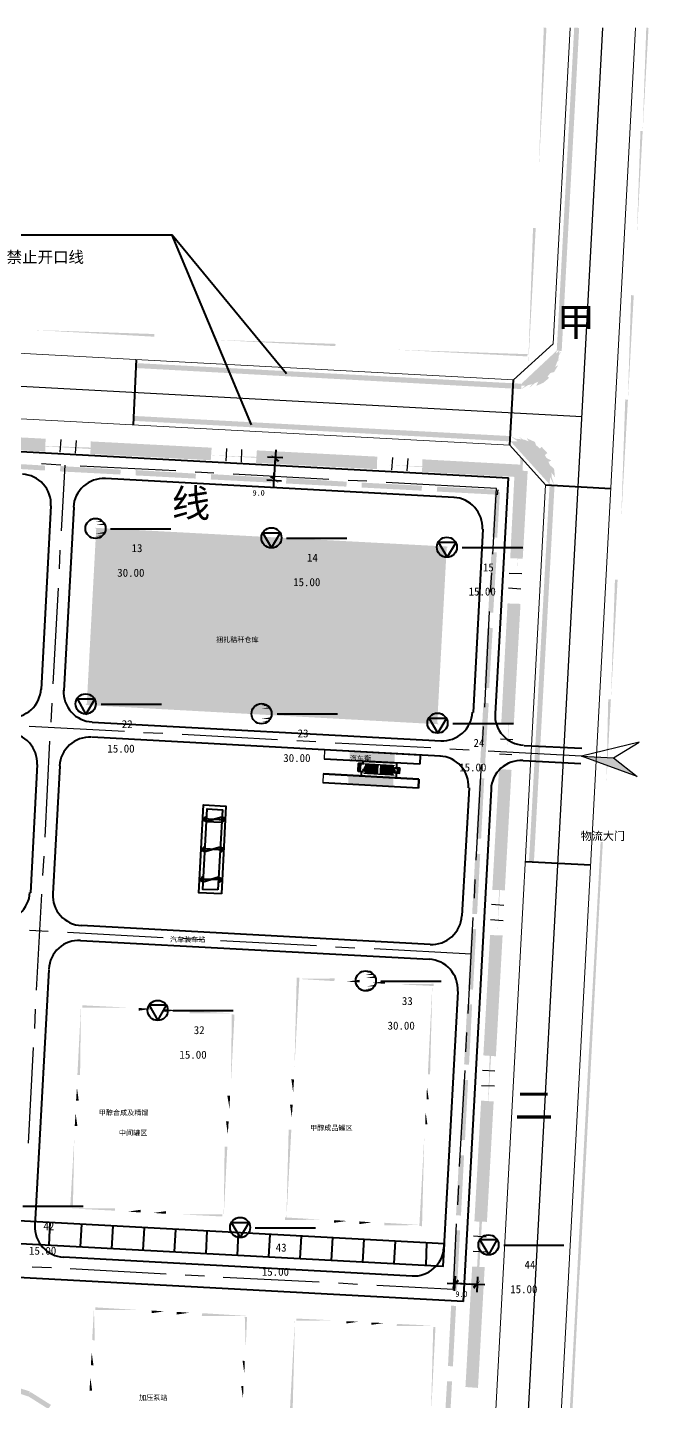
# Model space of a CAD drawing. Header units: metres. Extents: x 110 to 500, y 133 to 419.
# Drawn here: x 394.6 to 477.9, y 235.1 to 419.4 of the extents above; entities that cross this region are included whole.
import ezdxf

# ---------------------------------------------------------------- set-up
doc = ezdxf.new("R2010")
doc.units = ezdxf.units.M
for name, color, linetype in [('PDF_0', 7, 'Continuous'), ('PDF_0-新建建构筑物', 7, 'Continuous'), ('PDF_0-道路边线', 7, 'Continuous'), ('PDF_c- 现状道路', 7, 'Continuous'), ('PDF_d-道路中心线', 7, 'Continuous'), ('PDF_d-道路红线', 7, 'Continuous'), ('PDF_DM-尺寸标注', 7, 'Continuous'), ('PDF_HY_BZ_CC', 7, 'Continuous'), ('PDF_HY_BZ_ZB', 7, 'Continuous'), ('PDF_PP-COM', 7, 'Continuous'), ('PDF_ROAD-CENT', 7, 'Continuous'), ('PDF_ZT-二期EPC承包商范围线', 7, 'Continuous'), ('PDF_勘探点', 7, 'Continuous'), ('PDF_绿线', 7, 'Continuous')]:
    doc.layers.add(name, color=color, linetype=linetype)
doc.styles.add('CHINESE', font='宋体')

msp = doc.modelspace()

# ---------------------------------------------------------------- hatches: boundary and pattern name
at = {"layer": 'PDF_0'}
for points in [[(465.56, 376.04), (466.22, 375.98), (468.56, 419.3), (467.9, 419.36)], [(460.82, 371.6), (461.72, 371.66), (460.82, 370.88), (462.56, 371.9), (461.84, 371), (463.34, 372.32), (462.8, 371.3), (463.76, 371.72), (464.54, 372.38), (464.06, 372.86), (465.2, 373.16), (465.74, 374.06), (464.66, 373.52), (466.04, 375.02), (465.14, 374.3), (466.22, 375.98), (465.38, 375.14), (465.56, 376.04)], [(460.82, 370.88), (460.82, 371.6), (409.22, 374.36), (409.16, 373.7)], [(459.38, 363.86), (459.32, 364.58), (408.86, 367.28), (408.8, 366.62)], [(380.78, 363.38), (396.98, 362.48), (397.04, 364.22), (380.9, 365.06)], [(403.04, 362.18), (419.18, 361.34), (419.3, 363.02), (403.1, 363.86)], [(464.6, 358.1), (464.66, 359.06), (465.26, 357.92), (464.54, 360.08), (465.32, 359.06), (465.2, 360.2), (464.24, 361.04), (464.84, 361.28), (463.76, 361.88), (464.3, 362.3), (463.52, 363.14), (463.04, 362.66), (462.62, 363.8), (461.54, 364.28), (462.26, 363.2), (460.46, 364.52), (461.36, 363.62), (459.32, 364.58), (460.34, 363.86), (459.38, 363.86)], [(388.88, 360.44), (396.98, 359.96), (396.98, 360.62), (388.88, 361.1)], [(425.24, 360.98), (441.44, 360.14), (441.5, 361.82), (425.36, 362.66)], [(427.52, 362.3), (427.28, 362.06), (428.42, 361.28), (427.52, 362.3), (428.42, 361.28), (428.18, 361.1), (427.28, 362.06)], [(447.5, 359.78), (460.76, 359.06), (460.82, 360.74), (447.56, 361.46)], [(398.96, 359.84), (407.06, 359.42), (407.12, 360.08), (399.02, 360.56)], [(409.1, 359.3), (417.14, 358.88), (417.2, 359.54), (409.1, 360.02)], [(419.18, 358.76), (427.28, 358.34), (427.28, 359), (419.24, 359.48)], [(428, 358.04), (428.24, 358.28), (427.1, 359.06), (428, 358.04), (427.1, 359.06), (427.34, 359.3), (428.24, 358.28)], [(459.32, 348.2), (461, 348.14), (461.66, 359.9), (459.92, 359.96)], [(429.26, 358.22), (437.36, 357.8), (437.42, 358.46), (429.32, 358.94)], [(439.4, 357.68), (447.44, 357.26), (447.5, 357.92), (439.4, 358.34)], [(449.48, 357.14), (457.58, 356.72), (457.64, 357.38), (449.54, 357.8)], [(461.84, 307.52), (462.5, 307.46), (465.26, 357.92), (464.6, 358.1)], [(456.92, 351.02), (457.58, 350.96), (457.94, 357.02), (457.28, 357.08)], [(402.56, 328.7), (402.38, 328.52), (449.72, 325.94), (449.54, 326.18), (450.8, 349.52), (450.98, 349.76), (403.64, 352.28), (403.82, 352.1)], [(456.38, 340.94), (457.04, 340.88), (457.52, 348.98), (456.8, 348.98)], [(458.12, 326), (459.8, 325.88), (460.7, 342.08), (458.96, 342.14)], [(455.84, 330.8), (456.5, 330.8), (456.98, 338.84), (456.26, 338.9)], [(455.3, 320.72), (455.96, 320.66), (456.44, 328.76), (455.72, 328.82)], [(439.64, 319.7), (439.82, 319.46), (439.58, 319.28), (441.8, 319.16), (441.62, 319.4), (441.68, 320.36), (441.86, 320.6), (439.64, 320.72), (439.88, 320.48), (439.64, 320.06)], [(441.8, 319.34), (441.62, 319.16), (443.84, 319.04), (443.66, 319.28), (443.84, 319.58), (443.9, 319.94), (443.72, 320.3), (443.9, 320.48), (441.68, 320.6), (441.86, 320.36)], [(456.92, 303.74), (458.6, 303.68), (459.5, 319.82), (457.82, 319.94)], [(454.76, 310.64), (455.42, 310.58), (455.84, 318.68), (455.18, 318.68)], [(454.22, 300.5), (454.88, 300.5), (455.3, 308.54), (454.64, 308.6)], [(453.68, 290.42), (454.34, 290.36), (454.76, 298.46), (454.1, 298.52)], [(455.72, 281.54), (457.4, 281.42), (458.3, 297.62), (456.62, 297.68)], [(453.14, 280.34), (453.8, 280.28), (454.22, 288.38), (453.56, 288.38)], [(452.6, 270.2), (453.26, 270.2), (453.68, 278.24), (453.02, 278.3)], [(454.52, 259.28), (456.2, 259.22), (457.1, 275.36), (455.42, 275.48)], [(452.06, 260.12), (452.72, 260.06), (453.14, 268.16), (452.48, 268.16)], [(451.52, 249.98), (452.18, 249.98), (452.6, 258.08), (451.94, 258.08)], [(453.32, 237.08), (455, 236.96), (455.9, 253.16), (454.22, 253.22)], [(451.28, 250.64), (451.52, 250.4), (452.24, 251.54), (451.28, 250.64), (452.24, 251.54), (452.48, 251.3), (451.52, 250.4)], [(455.54, 251.12), (455.3, 251.36), (454.52, 250.22), (455.54, 251.12), (454.52, 250.22), (454.28, 250.52), (455.3, 251.36)], [(450.98, 239.9), (451.64, 239.84), (452.06, 247.94), (451.4, 248)], [(394.7, 235.82), (394.94, 236.48), (386.78, 239.12), (386.6, 238.52)], [(450.38, 229.82), (451.1, 229.76), (451.52, 237.86), (450.86, 237.86)], [(397.4, 234.14), (397.76, 234.68), (395, 236.42), (394.64, 235.88)]]:
    msp.add_hatch(color=7, dxfattribs=at).paths.add_polyline_path(points)
at = {"layer": 'PDF_0-新建建构筑物'}
for points in [[(417.38, 311.42), (417.74, 317), (417.38, 311.42), (417.74, 317)], [(417.62, 316.94), (422, 316.7), (417.62, 316.94), (422, 316.7)], [(421.94, 316.76), (421.64, 311.18), (421.94, 316.76), (421.64, 311.18)], [(418.16, 312.92), (418.52, 312.8), (418.58, 313.7), (418.28, 313.52), (418.16, 313.28)], [(420.74, 313.64), (418.58, 313.7), (420.74, 313.64), (418.58, 313.7)], [(420.68, 312.68), (420.98, 312.86), (421.1, 313.1), (421.1, 313.46), (420.74, 313.64)], [(418.52, 312.8), (420.68, 312.68), (418.52, 312.8), (420.68, 312.68)], [(417.32, 309.68), (417.38, 310.58), (417.32, 309.68), (417.38, 310.58)], [(417.98, 308.9), (418.28, 308.72), (418.34, 309.68), (418.1, 309.5), (417.98, 309.26)], [(420.56, 309.56), (418.34, 309.68), (420.56, 309.56), (418.34, 309.68)], [(420.5, 308.6), (420.74, 308.84), (420.86, 309.08), (420.86, 309.44), (420.56, 309.56)], [(421.58, 310.34), (421.58, 309.5), (421.58, 310.34), (421.58, 309.5)], [(417.2, 308), (417.26, 308.84), (417.2, 308), (417.26, 308.84)], [(418.28, 308.72), (420.5, 308.6), (418.28, 308.72), (420.5, 308.6)], [(421.52, 308.6), (421.46, 307.76), (421.52, 308.6), (421.46, 307.76)], [(416.9, 301.52), (417.2, 307.16), (416.9, 301.52), (417.2, 307.16)], [(421.4, 306.92), (421.1, 301.28), (421.4, 306.92), (421.1, 301.28)], [(417.74, 304.88), (418.1, 304.7), (418.1, 305.66), (417.86, 305.48), (417.74, 305.18)], [(420.32, 305.54), (418.1, 305.66), (420.32, 305.54), (418.1, 305.66)], [(418.1, 304.7), (420.26, 304.58), (418.1, 304.7), (420.26, 304.58)], [(420.26, 304.58), (420.56, 304.76), (420.68, 305.06), (420.62, 305.36), (420.32, 305.54)], [(421.22, 301.34), (416.84, 301.58), (421.22, 301.34), (416.84, 301.58)]]:
    msp.add_hatch(color=7, dxfattribs=at).paths.add_polyline_path(points)
at = {"layer": 'PDF_c- 现状道路'}
for points in [[(460.46, 144.98), (475.22, 419.3), (460.46, 144.98), (475.22, 419.3)], [(465.8, 376.04), (468.14, 419.3), (465.8, 376.04), (468.14, 419.3)], [(140.48, 388.52), (460.58, 371.3), (140.48, 388.52), (460.58, 371.3)], [(460.16, 364.1), (140.06, 381.32), (460.16, 364.1), (140.06, 381.32)], [(460.58, 371.3), (461.54, 371.36), (462.5, 371.6), (463.4, 372.02), (464.24, 372.5), (464.9, 373.22), (465.44, 374.06), (465.8, 375.02), (465.92, 376.04)], [(464.9, 358.88), (464.84, 359.84), (464.6, 360.8), (464.18, 361.64), (463.7, 362.54), (462.98, 363.2), (462.14, 363.74), (461.18, 364.1), (460.16, 364.22)], [(454.1, 158.24), (464.9, 358.88), (454.1, 158.24), (464.9, 358.88)]]:
    msp.add_hatch(color=7, dxfattribs=at).paths.add_polyline_path(points)
at = {"layer": 'PDF_HY_BZ_CC'}
for points in [[(430.1, 280.04), (430.4, 279.98), (430.7, 291.98), (430.1, 280.04), (430.7, 291.98), (431.06, 291.98), (430.4, 279.98)], [(430.88, 292.1), (430.88, 291.8), (435.8, 291.86), (430.88, 292.1), (435.8, 291.86), (435.74, 291.5), (430.88, 291.8)], [(437.48, 291.8), (437.42, 291.44), (439.16, 291.68), (437.48, 291.8), (439.16, 291.68), (439.16, 291.32), (437.42, 291.44)], [(440.84, 291.62), (440.84, 291.26), (442.52, 291.5), (440.84, 291.62), (442.52, 291.5), (442.52, 291.14), (440.84, 291.26)], [(444.2, 291.44), (444.2, 291.08), (449.06, 291.14), (444.2, 291.44), (449.06, 291.14), (449.06, 290.84), (444.2, 291.08)], [(449.24, 290.96), (448.88, 291.02), (448.58, 279.02), (449.24, 290.96), (448.58, 279.02), (448.28, 279.02), (448.88, 291.02)], [(429.92, 276.62), (430.22, 276.62), (429.98, 278.36), (429.92, 276.62), (429.98, 278.36), (430.34, 278.3), (430.22, 276.62)], [(448.52, 277.34), (448.16, 277.34), (448.4, 275.66), (448.52, 277.34), (448.4, 275.66), (448.1, 275.66), (448.16, 277.34)], [(429.74, 273.26), (430.04, 273.26), (429.8, 274.94), (429.74, 273.26), (429.8, 274.94), (430.16, 274.94), (430.04, 273.26)], [(448.34, 273.98), (447.98, 273.98), (448.22, 272.3), (448.34, 273.98), (448.22, 272.3), (447.92, 272.3), (447.98, 273.98)], [(428.96, 259.64), (429.32, 259.64), (429.62, 271.58), (428.96, 259.64), (429.62, 271.58), (429.98, 271.58), (429.32, 259.64)], [(448.16, 270.62), (447.8, 270.62), (447.5, 258.62), (448.16, 270.62), (447.5, 258.62), (447.14, 258.68), (447.8, 270.62)], [(434, 259.22), (434.06, 259.52), (429.14, 259.46), (434, 259.22), (429.14, 259.46), (429.14, 259.82), (434.06, 259.52)], [(437.42, 259.04), (437.42, 259.34), (435.68, 259.1), (437.42, 259.04), (435.68, 259.1), (435.74, 259.46), (437.42, 259.34)], [(440.78, 258.86), (440.78, 259.16), (439.1, 258.92), (440.78, 258.86), (439.1, 258.92), (439.1, 259.28), (440.78, 259.16)], [(447.32, 258.5), (447.32, 258.8), (442.46, 258.74), (447.32, 258.5), (442.46, 258.74), (442.46, 259.1), (447.32, 258.8)], [(403.88, 247.58), (403.52, 247.58), (403.64, 243.32), (403.88, 247.58), (403.64, 243.32), (403.28, 243.38), (403.52, 247.58)], [(409.58, 247.1), (409.58, 247.4), (403.7, 247.4), (409.58, 247.1), (403.7, 247.4), (403.7, 247.76), (409.58, 247.4)], [(412.94, 246.92), (412.94, 247.22), (411.26, 246.98), (412.94, 246.92), (411.26, 246.98), (411.26, 247.34), (412.94, 247.22)], [(416.3, 246.74), (416.3, 247.04), (414.62, 246.8), (416.3, 246.74), (414.62, 246.8), (414.62, 247.16), (416.3, 247.04)], [(423.86, 246.32), (423.92, 246.62), (417.98, 246.62), (423.86, 246.32), (417.98, 246.62), (418.04, 246.98), (423.92, 246.62)], [(423.5, 242.3), (423.86, 242.24), (423.74, 246.5), (423.5, 242.3), (423.74, 246.5), (424.04, 246.44), (423.86, 242.24)], [(430.82, 246.08), (430.46, 246.14), (430.16, 234.14), (430.82, 246.08), (430.16, 234.14), (429.8, 234.14), (430.46, 246.14)], [(435.68, 245.66), (435.68, 246.02), (430.64, 245.96), (435.68, 245.66), (430.64, 245.96), (430.64, 246.26), (435.68, 246.02)], [(439.04, 245.48), (439.04, 245.84), (437.36, 245.6), (439.04, 245.48), (437.36, 245.6), (437.36, 245.9), (439.04, 245.84)], [(442.4, 245.3), (442.4, 245.66), (440.72, 245.42), (442.4, 245.3), (440.72, 245.42), (440.72, 245.72), (442.4, 245.66)], [(449.12, 244.94), (449.18, 245.3), (444.08, 245.24), (449.12, 244.94), (444.08, 245.24), (444.14, 245.54), (449.18, 245.3)], [(448.34, 233.18), (448.7, 233.18), (449, 245.12), (448.34, 233.18), (449, 245.12), (449.3, 245.12), (448.7, 233.18)], [(403.52, 241.64), (403.22, 241.7), (403.46, 239.96), (403.52, 241.64), (403.46, 239.96), (403.1, 240.02), (403.22, 241.7)], [(423.32, 238.88), (423.68, 238.88), (423.44, 240.62), (423.32, 238.88), (423.44, 240.62), (423.74, 240.56), (423.68, 238.88)], [(403.34, 238.28), (403.04, 238.34), (403.28, 236.6), (403.34, 238.28), (403.28, 236.6), (402.92, 236.6), (403.04, 238.34)], [(423.14, 235.52), (423.5, 235.52), (423.26, 237.2), (423.14, 235.52), (423.26, 237.2), (423.56, 237.2), (423.5, 235.52)]]:
    msp.add_hatch(color=7, dxfattribs=at).paths.add_polyline_path(points)
at = {"layer": 'PDF_PP-COM'}
for points in [[(437.78, 321.14), (443.84, 320.72), (443.84, 321.98), (437.78, 322.34)], [(476.36, 318.92), (473.18, 321.44), (468.86, 321.68), (469.52, 321.44)], [(437.6, 317.9), (443.66, 317.54), (443.66, 318.74), (437.6, 319.1)]]:
    msp.add_hatch(color=7, dxfattribs=at).paths.add_polyline_path(points)
at = {"layer": 'PDF_ZT-二期EPC承包商范围线'}
for points in [[(402.14, 288.08), (401.78, 288.14), (401.66, 278.9), (402.14, 288.08), (401.66, 278.9), (401.3, 278.9), (401.78, 288.14)], [(407.78, 287.66), (407.84, 287.96), (401.96, 287.96), (407.78, 287.66), (401.96, 287.96), (401.96, 288.26), (407.84, 287.96)], [(411.2, 287.42), (411.26, 287.78), (409.52, 287.54), (411.2, 287.42), (409.52, 287.54), (409.52, 287.9), (411.26, 287.78)], [(414.62, 287.24), (414.68, 287.6), (412.94, 287.36), (414.62, 287.24), (412.94, 287.36), (412.94, 287.72), (414.68, 287.6)], [(422.18, 286.88), (422.18, 287.18), (416.36, 287.18), (422.18, 286.88), (416.36, 287.18), (416.36, 287.48), (422.18, 287.18)], [(421.52, 277.82), (421.88, 277.82), (422, 287.06), (421.52, 277.82), (422, 287.06), (422.36, 287), (421.88, 277.82)], [(401.54, 277.22), (401.24, 277.22), (401.48, 275.48), (401.54, 277.22), (401.48, 275.48), (401.12, 275.48), (401.24, 277.22)], [(421.34, 274.4), (421.7, 274.4), (421.4, 276.14), (421.34, 274.4), (421.4, 276.14), (421.76, 276.14), (421.7, 274.4)], [(401.36, 273.8), (401.06, 273.8), (401.3, 272.06), (401.36, 273.8), (401.3, 272.06), (400.94, 272.06), (401.06, 273.8)], [(421.16, 270.98), (421.46, 270.98), (421.22, 272.72), (421.16, 270.98), (421.22, 272.72), (421.58, 272.72), (421.46, 270.98)], [(401.18, 270.38), (400.88, 270.38), (400.7, 261.14), (401.18, 270.38), (400.7, 261.14), (400.34, 261.2), (400.88, 270.38)], [(420.56, 260.12), (420.92, 260.06), (421.04, 269.3), (420.56, 260.12), (421.04, 269.3), (421.4, 269.3), (420.92, 260.06)], [(400.52, 261.32), (400.52, 261.02), (406.34, 261.02), (400.52, 261.32), (406.34, 261.02), (406.34, 260.72), (400.52, 261.02)], [(408.08, 260.96), (408.08, 260.6), (409.76, 260.84), (408.08, 260.96), (409.76, 260.84), (409.76, 260.48), (408.08, 260.6)], [(411.5, 260.78), (411.5, 260.42), (413.18, 260.66), (411.5, 260.78), (413.18, 260.66), (413.18, 260.3), (411.5, 260.42)], [(414.92, 260.54), (414.92, 260.24), (420.74, 260.24), (414.92, 260.54), (420.74, 260.24), (420.74, 259.94), (414.92, 260.24)]]:
    msp.add_hatch(color=7, dxfattribs=at).paths.add_polyline_path(points)
at = {"layer": 'PDF_勘探点'}
for points in [[(404.18, 353.48), (403.7, 353.48), (404.42, 353.36), (404.18, 353.48), (404.42, 353.36), (403.7, 353.36)], [(403.76, 353.06), (404.78, 353.06), (404.6, 353.24)], [(403.76, 352.64), (405.02, 352.64), (404.9, 352.88)], [(403.76, 351.5), (404.9, 351.5), (405.02, 351.74)], [(403.76, 351.14), (404.6, 351.14), (404.78, 351.32)], [(426.5, 328.64), (426.02, 328.64), (426.68, 328.52), (426.02, 328.52)], [(426.02, 328.4), (426.92, 328.4), (426.68, 328.52)], [(426.02, 328.04), (427.22, 328.04), (427.04, 328.22)], [(426.02, 326.66), (427.22, 326.66), (427.34, 326.9)], [(426.08, 326.3), (426.92, 326.3), (427.1, 326.48)], [(426.08, 326.06), (426.5, 326.06), (426.74, 326.18)], [(440.42, 292.76), (440, 292.76), (440.66, 292.64), (440.42, 292.76), (440.66, 292.64), (440, 292.64)], [(440, 292.34), (441.02, 292.34), (440.84, 292.52)], [(440, 291.92), (441.26, 291.92), (441.14, 292.16)], [(440, 290.78), (441.14, 290.78), (441.26, 291.02)], [(440, 290.42), (440.84, 290.42), (441.02, 290.6)]]:
    msp.add_hatch(color=7, dxfattribs=at).paths.add_polyline_path(points)
at = {"layer": 'PDF_绿线'}
for points in [[(462.8, 400.58), (463.16, 400.58), (463.82, 419.36), (462.8, 400.58), (463.82, 419.36), (464.18, 419.3), (463.16, 400.58)], [(476.78, 405.5), (477.08, 405.5), (477.56, 419.36), (476.78, 405.5), (477.56, 419.36), (477.86, 419.3), (477.08, 405.5)], [(476, 391.52), (476.3, 391.52), (476.78, 405.5), (476, 391.52), (476.78, 405.5), (477.08, 405.5), (476.3, 391.52)], [(461.36, 373.76), (461.72, 373.7), (462.38, 392.48), (461.36, 373.76), (462.38, 392.48), (462.74, 392.48), (461.72, 373.7)], [(474.74, 369.5), (475.1, 369.44), (475.52, 383.48), (474.74, 369.5), (475.52, 383.48), (475.88, 383.42), (475.1, 369.44)], [(395.48, 379.16), (395.48, 378.8), (411.62, 378.26), (395.48, 379.16), (411.62, 378.26), (411.62, 377.9), (395.48, 378.8)], [(419.72, 377.84), (419.72, 377.48), (435.92, 376.94), (419.72, 377.84), (435.92, 376.94), (435.86, 376.64), (419.72, 377.48)], [(443.96, 376.52), (443.96, 376.16), (461.66, 375.56), (443.96, 376.52), (461.66, 375.56), (461.6, 375.26), (443.96, 376.16)], [(473.84, 353.42), (474.2, 353.42), (474.74, 369.5), (473.84, 353.42), (474.74, 369.5), (475.1, 369.44), (474.2, 353.42)], [(394.64, 363.62), (394.64, 363.32), (410.84, 362.78), (394.64, 363.62), (410.84, 362.78), (410.78, 362.42), (394.64, 363.32)], [(418.88, 362.36), (418.88, 362), (435.08, 361.46), (418.88, 362.36), (435.08, 361.46), (435.08, 361.16), (418.88, 362)], [(459.92, 346.64), (460.22, 346.58), (460.7, 361.64), (459.92, 346.64), (460.7, 361.64), (461.06, 361.58), (460.22, 346.58)], [(443.18, 361.04), (443.12, 360.68), (460.82, 360.08), (443.18, 361.04), (460.82, 360.08), (460.76, 359.72), (443.12, 360.68)], [(472.46, 329.3), (472.82, 329.3), (473.36, 345.32), (472.46, 329.3), (473.36, 345.32), (473.72, 345.32), (472.82, 329.3)], [(458.6, 322.4), (458.96, 322.34), (459.44, 338.54), (458.6, 322.4), (459.44, 338.54), (459.8, 338.54), (458.96, 322.34)], [(471.86, 318.26), (472.22, 318.26), (472.46, 329.3), (471.86, 318.26), (472.46, 329.3), (472.82, 329.3), (472.22, 318.26)], [(457.28, 298.16), (457.64, 298.1), (458.18, 314.3), (457.28, 298.16), (458.18, 314.3), (458.48, 314.3), (457.64, 298.1)], [(467.36, 234.98), (466.34, 215.78), (465.02, 191.6), (464.6, 183.2), (464.9, 183.2), (465.38, 191.6), (466.64, 215.72), (467.72, 234.98), (468.56, 251.42), (468.74, 254), (469.46, 267.44), (470.12, 279.92), (471.14, 299.12), (471.74, 310.16), (471.44, 310.16), (470.84, 299.12), (469.76, 279.92), (469.1, 267.5), (468.38, 254), (468.26, 251.42)], [(455.96, 273.86), (456.32, 273.86), (456.86, 290.06), (455.96, 273.86), (456.86, 290.06), (457.22, 290.06), (456.32, 273.86)], [(454.16, 240.08), (454.52, 240.08), (455.06, 250.82), (455.9, 265.82), (455.54, 265.82), (454.76, 250.82)]]:
    msp.add_hatch(color=7, dxfattribs=at).paths.add_polyline_path(points)

# ---------------------------------------------------------------- linework, layer by layer
at = {"layer": 'PDF_0', "color": 7, "lineweight": 40}
for points in [[(429.32, 372.92), (414.02, 391.52), (391.58, 391.52)], [(424.64, 366.08), (414.02, 391.52)], [(408.8, 366.08), (409.22, 374.84)], [(459.26, 363.38), (459.74, 372.14)], [(428.84, 361.64), (426.8, 361.76)], [(427.88, 362.72), (427.76, 360.68)], [(427.64, 357.68), (427.7, 359.66)], [(426.68, 358.7), (428.66, 358.58)], [(464.06, 358.04), (472.82, 357.56)], [(447.26, 321.8), (434.42, 322.52)], [(447.2, 320.6), (434.36, 321.26)], [(438.92, 319.64), (438.98, 320.66)], [(439.04, 319.64), (439.1, 320.66)], [(439.16, 319.64), (439.22, 320.6)], [(439.22, 319.64), (439.28, 320.6)], [(447.26, 321.8), (447.2, 320.6)], [(444.2, 319.46), (444.26, 320)], [(444.32, 319.46), (444.32, 320)], [(444.44, 319.46), (444.44, 320)], [(444.5, 319.46), (444.56, 320)], [(447.02, 317.36), (434.18, 318.08)], [(461.36, 307.52), (470.12, 307.1)], [(450.86, 251), (452.9, 250.94)], [(451.94, 251.96), (451.82, 249.98)], [(455.9, 250.76), (453.92, 250.88)], [(454.88, 249.8), (455, 251.84)]]:
    msp.add_lwpolyline(points, dxfattribs=at)
at = {"layer": 'PDF_0', "color": 1}
for points in [[(399.08, 364.1), (398.96, 362.42)], [(401.12, 363.98), (401, 362.3)], [(421.28, 362.9), (421.22, 361.22)], [(423.32, 362.78), (423.26, 361.1)], [(443.54, 361.7), (443.42, 360.02)], [(445.58, 361.58), (445.46, 359.9)], [(460.88, 346.1), (459.2, 346.16)], [(460.76, 344.06), (459.08, 344.18)], [(459.68, 323.84), (458, 323.96)], [(459.56, 321.86), (457.88, 321.92)], [(458.48, 301.64), (456.8, 301.76)], [(458.36, 299.6), (456.68, 299.72)], [(457.28, 279.44), (455.6, 279.5)], [(457.22, 277.4), (455.48, 277.46)], [(456.08, 257.18), (454.4, 257.3)], [(456.02, 255.14), (454.34, 255.26)]]:
    msp.add_lwpolyline(points, dxfattribs=at)
at = {"layer": 'PDF_0', "color": 2}
msp.add_lwpolyline([(457.64, 357.38), (457.58, 356.72)], dxfattribs=at)
at = {"layer": 'PDF_0', "color": 7, "lineweight": 40}
for points in [[(439.7, 320.66), (438.98, 320.66)], [(439.64, 319.58), (438.92, 319.64)], [(443.78, 319.46), (444.5, 319.4)], [(444.56, 320.06), (443.84, 320.06)]]:
    msp.add_lwpolyline(points, close=True, dxfattribs=at)
at = {"layer": 'PDF_0', "color": 4, "lineweight": 40}
for points in [[(444.14, 320.06), (444.14, 320.72), (439.46, 320.96)], [(439.34, 319.58), (439.34, 319.04), (444.08, 318.8), (444.08, 319.46)]]:
    msp.add_lwpolyline(points, dxfattribs=at)
at = {"layer": 'PDF_0', "color": 2, "lineweight": 40}
for points in [[(305.18, 261.08), (450.32, 253.28), (450.5, 256.28), (297.26, 264.56)], [(397.52, 256.1), (397.64, 259.16)], [(401.72, 255.86), (401.9, 258.92)], [(405.92, 255.62), (406.1, 258.68)], [(410.12, 255.44), (410.3, 258.44)], [(414.32, 255.2), (414.5, 258.2)], [(418.58, 254.96), (418.7, 258.02)], [(422.78, 254.72), (422.9, 257.78)], [(426.98, 254.54), (427.16, 257.54)], [(431.18, 254.3), (431.36, 257.3)], [(435.38, 254.06), (435.56, 257.12)], [(439.58, 253.82), (439.76, 256.88)], [(443.78, 253.64), (443.96, 256.64)], [(448.04, 253.4), (448.16, 256.4)]]:
    msp.add_lwpolyline(points, dxfattribs=at)
at = {"layer": 'PDF_0', "color": 7, "lineweight": 40}
for centre, start, end in [((439.73, 320.09), -138.0855, -93.0817), ((443.75, 319.97), -93.0746, -48.0807)]:
    msp.add_arc(centre, 0.33, start, end, dxfattribs=at)
at = {"layer": 'PDF_0-新建建构筑物', "color": 4, "lineweight": 40}
for points in [[(420.62, 303.2), (417.56, 303.32), (418.22, 315.14), (421.22, 314.96)], [(420.68, 313.46), (418.58, 312.92)], [(420.44, 309.44), (418.4, 308.9)], [(420.2, 305.42), (418.16, 304.82)]]:
    msp.add_lwpolyline(points, close=True, dxfattribs=at)
at = {"layer": 'PDF_0-新建建构筑物', "color": 2, "lineweight": 40}
msp.add_lwpolyline([(420.14, 303.74), (418.1, 303.8), (418.7, 314.6), (420.74, 314.48)], close=True, dxfattribs=at)
for points in [[(421.04, 313.1), (418.16, 313.28)], [(420.8, 309.08), (417.92, 309.26)], [(420.62, 305.06), (417.74, 305.18)]]:
    msp.add_lwpolyline(points, dxfattribs=at)
at = {"layer": 'PDF_0-新建建构筑物', "color": 4, "lineweight": 40}
msp.add_lwpolyline([(418.58, 312.92), (420.62, 312.8)], dxfattribs=at)
at = {"layer": 'PDF_0-道路边线', "color": 3, "lineweight": 40}
for points in [[(316.7, 366.68), (459.08, 359)], [(451.82, 356.36), (405.08, 358.88)], [(457.34, 327.32), (459.08, 359)], [(397.76, 355.22), (396.44, 330.62)], [(400.82, 355.04), (399.5, 330.44)], [(455.66, 352.1), (454.34, 327.5)], [(450.08, 323.66), (403.28, 326.18)], [(449.96, 321.68), (403.22, 324.2)], [(468.92, 322.7), (461.18, 323.06)], [(461.06, 321.08), (468.8, 320.66)], [(395.9, 320.54), (395, 303.32)], [(398.96, 320.36), (398, 303.2)], [(453.8, 317.42), (452.84, 300.26)], [(453.08, 248.54), (456.8, 317.24)], [(448.58, 296.42), (401.84, 298.94)], [(448.46, 294.38), (401.72, 296.9)], [(397.46, 293.06), (395.6, 258.74)], [(452.3, 290.12), (450.44, 255.8)], [(453.08, 248.54), (321.92, 255.62)], [(446.18, 251.96), (399.44, 254.48)]]:
    msp.add_lwpolyline(points, dxfattribs=at)
for centre, start, end in [((393.71, 355.43), -3.082, 86.919), ((404.81, 354.83), 86.918, 176.919), ((451.55, 352.31), -3.082, 86.919), ((392.39, 330.89), -93.082, -3.081), ((403.49, 330.29), 176.918, -93.081), ((450.23, 327.77), -93.082, -3.081), ((461.33, 327.17), 176.9183, -93.0817), ((391.85, 320.75), -3.082, 86.919), ((402.95, 320.15), 86.918, 176.919), ((449.69, 317.63), -3.082, 86.919), ((460.79, 317.03), 86.9177, 176.9185), ((390.89, 303.59), -93.082, -3.081), ((402.05, 302.99), 176.918, -93.081), ((448.79, 300.47), -93.082, -3.081), ((401.51, 292.91), 86.918, 176.919), ((448.25, 290.39), -3.082, 86.919), ((399.65, 258.53), 176.9182, -93.0817), ((446.39, 256.01), -93.0817, -3.0813)]:
    msp.add_arc(centre, 4.05, start, end, dxfattribs=at)
at = {"layer": 'PDF_d-道路中心线', "color": 1}
for points in [[(457.22, 149.12), (471.74, 419.3)], [(134, 385.28), (468.98, 367.22)]]:
    msp.add_lwpolyline(points, dxfattribs=at)
at = {"layer": 'PDF_d-道路红线', "color": 5, "lineweight": 5}
for points in [[(461.54, 147.74), (476.12, 419.3)], [(465.08, 376.94), (467.36, 419.3)], [(140.66, 389.3), (304.22, 380.48), (321.08, 379.58), (459.74, 372.14)], [(140.18, 380.54), (303.8, 371.72), (320.6, 370.82), (459.26, 363.38)], [(459.74, 372.14), (465.08, 376.94)], [(458.36, 252.32), (464.06, 358.04), (459.26, 363.38)], [(407.96, 155.96), (448.04, 154.52), (453.38, 159.38), (458.36, 252.32)]]:
    msp.add_lwpolyline(points, dxfattribs=at)
at = {"layer": 'PDF_DM-尺寸标注', "color": 7, "lineweight": 40}
for points in [[(427.82, 361.7), (427.64, 358.64)], [(451.88, 251), (454.94, 250.82)]]:
    msp.add_lwpolyline(points, dxfattribs=at)
at = {"layer": 'PDF_HY_BZ_ZB', "color": 7, "lineweight": 53}
msp.add_lwpolyline([(447.02, 317.36), (447.08, 318.56)], dxfattribs=at)
at = {"layer": 'PDF_PP-COM', "color": 7}
for points in [[(434.42, 322.52), (434.36, 321.26)], [(434.24, 319.28), (434.18, 318.08)]]:
    msp.add_lwpolyline(points, dxfattribs=at)
at = {"layer": 'PDF_PP-COM', "color": 6}
for points in [[(468.86, 321.68), (473.18, 321.44), (476.6, 323.54)], [(468.86, 321.68), (473.18, 321.44), (476.36, 318.92)]]:
    msp.add_lwpolyline(points, close=True, dxfattribs=at)
at = {"layer": 'PDF_PP-COM', "color": 7, "lineweight": 53}
msp.add_lwpolyline([(447.08, 318.56), (434.24, 319.28)], dxfattribs=at)
at = {"layer": 'PDF_ROAD-CENT', "color": 6}
for points in [[(399.08, 360.68), (396.5, 360.86)], [(399.62, 360.68), (399.14, 351.86)], [(414.5, 359.9), (401.66, 360.56)], [(419.6, 359.6), (417.08, 359.72)], [(435.02, 358.76), (422.18, 359.48)], [(440.12, 358.52), (437.6, 358.64)], [(457.46, 357.56), (442.7, 358.34)], [(456.98, 348.74), (457.46, 357.56)], [(398.96, 349.28), (398.84, 346.76)], [(456.68, 343.64), (456.86, 346.22)], [(398.72, 344.18), (398, 331.34)], [(455.9, 328.22), (456.56, 341.06)], [(397.88, 328.76), (397.76, 326.24)], [(407.6, 324.98), (394.82, 325.64)], [(412.76, 324.68), (410.18, 324.8)], [(428.12, 323.84), (415.34, 324.56)], [(455.6, 323.12), (455.72, 325.64)], [(397.58, 323.66), (396.92, 310.82)], [(433.28, 323.6), (430.7, 323.72)], [(448.7, 322.76), (435.86, 323.42)], [(453.8, 322.46), (451.22, 322.58)], [(468.86, 321.68), (456.38, 322.34)], [(454.76, 307.7), (455.48, 320.54)], [(396.8, 308.24), (396.62, 305.66)], [(454.52, 302.6), (454.64, 305.12)], [(396.5, 303.14), (395.78, 290.3)], [(453.68, 287.18), (454.34, 300.02)], [(397.4, 298.16), (394.88, 298.28)], [(412.82, 297.32), (399.98, 298.04)], [(417.98, 297.02), (415.4, 297.2)], [(433.34, 296.24), (420.5, 296.9)], [(438.5, 295.94), (435.92, 296.06)], [(454.1, 295.1), (441.08, 295.82)], [(395.66, 287.72), (395.54, 285.14)], [(453.38, 282.02), (453.5, 284.6)], [(395.36, 282.62), (394.7, 269.78)], [(452.54, 266.66), (453.26, 279.5)], [(452.3, 261.5), (452.42, 264.08)], [(451.7, 250.16), (452.12, 258.98)], [(397.82, 253.04), (395.24, 253.16)], [(413.18, 252.2), (400.34, 252.92)], [(418.34, 251.96), (415.76, 252.08)], [(433.7, 251.12), (420.86, 251.78)], [(438.86, 250.82), (436.28, 251)], [(451.7, 250.16), (441.44, 250.7)]]:
    msp.add_lwpolyline(points, dxfattribs=at)
at = {"layer": 'PDF_勘探点', "color": 5, "lineweight": 40}
for points in [[(405.74, 352.16), (413.84, 352.16)], [(429.32, 350.9), (437.42, 350.9)], [(452.9, 349.64), (461, 349.64)], [(404.48, 328.64), (412.58, 328.64)], [(428.06, 327.32), (436.16, 327.32)], [(451.64, 326.06), (459.74, 326.06)], [(441.98, 291.5), (450.08, 291.5)], [(414.08, 287.54), (422.18, 287.54)], [(393.98, 261.32), (402.08, 261.32)], [(425.12, 258.44), (433.22, 258.44)], [(458.48, 256.1), (466.52, 256.1)]]:
    msp.add_lwpolyline(points, dxfattribs=at)
for points in [[(427.34, 349.58), (428.48, 351.56), (426.14, 351.56)], [(450.86, 348.32), (452.06, 350.3), (449.72, 350.3)], [(402.44, 327.26), (403.64, 329.3), (401.3, 329.3)], [(449.6, 324.74), (450.8, 326.72), (448.46, 326.72)], [(412.1, 286.22), (413.24, 288.26), (410.9, 288.26)], [(423.14, 257.12), (424.28, 259.1), (421.94, 259.1)], [(456.44, 254.78), (457.58, 256.82), (455.24, 256.82)]]:
    msp.add_lwpolyline(points, close=True, dxfattribs=at)
for centre in [(403.73, 352.19), (427.31, 350.93), (450.83, 349.67), (402.41, 328.67), (425.99, 327.35), (449.57, 326.09), (439.97, 291.53), (412.07, 287.57), (423.11, 258.47), (456.41, 256.13)]:
    msp.add_circle(centre, 1.35, dxfattribs=at)

# ---------------------------------------------------------------- texts
at = {"attachment_point": 7, "style": 'CHINESE'}
for s, insert, char_height in [('禁止开口线', (391.82, 387.64), 1.518), ('甲', (465.56, 377.6), 3.77), ('线', (413.96, 353.3), 3.77), ('9.0', (424.79, 356.58), 0.755), ('捆扎秸秆仓库', (419.89, 336.87), 0.679), ('汽车衡', (437.82, 320.96), 0.679), ('物流大门', (468.77, 310.29), 1.087), ('汽车装车站', (413.71, 296.67), 0.679), ('二', (459.92, 272.96), 3.77), ('甲醇合成及精馏', (404.17, 273.45), 0.679), ('中间罐区', (406.87, 270.75), 0.679), ('甲醇成品罐区', (432.49, 271.4), 0.679), ('9.0', (451.98, 249.16), 0.755), ('加压泵站', (409.57, 235.23), 0.679)]:
    msp.add_mtext(s, dxfattribs=dict(at, insert=insert, char_height=char_height))
at = {"color": 5, "char_height": 1.073, "attachment_point": 7, "style": 'CHINESE'}
for s, insert in [('13', (408.56, 349)), ('14', (432.08, 347.74)), ('30.00', (406.64, 345.7)), ('15', (455.66, 346.42)), ('15.00', (430.22, 344.44)), ('15.00', (453.74, 343.18)), ('22', (407.24, 325.42)), ('23', (430.82, 324.16)), ('15.00', (405.32, 322.12)), ('24', (454.4, 322.9)), ('30.00', (428.9, 320.86)), ('15.00', (452.48, 319.6)), ('33', (444.8, 288.28)), ('30.00', (442.88, 284.98)), ('32', (416.9, 284.38)), ('15.00', (414.98, 281.08)), ('42', (396.74, 258.1)), ('43', (427.88, 255.22)), ('15.00', (394.82, 254.8)), ('15.00', (426.02, 251.98)), ('44', (461.24, 252.94)), ('15.00', (459.32, 249.64))]:
    msp.add_mtext(s, dxfattribs=dict(at, insert=insert))

doc.saveas('drawing.dxf')
